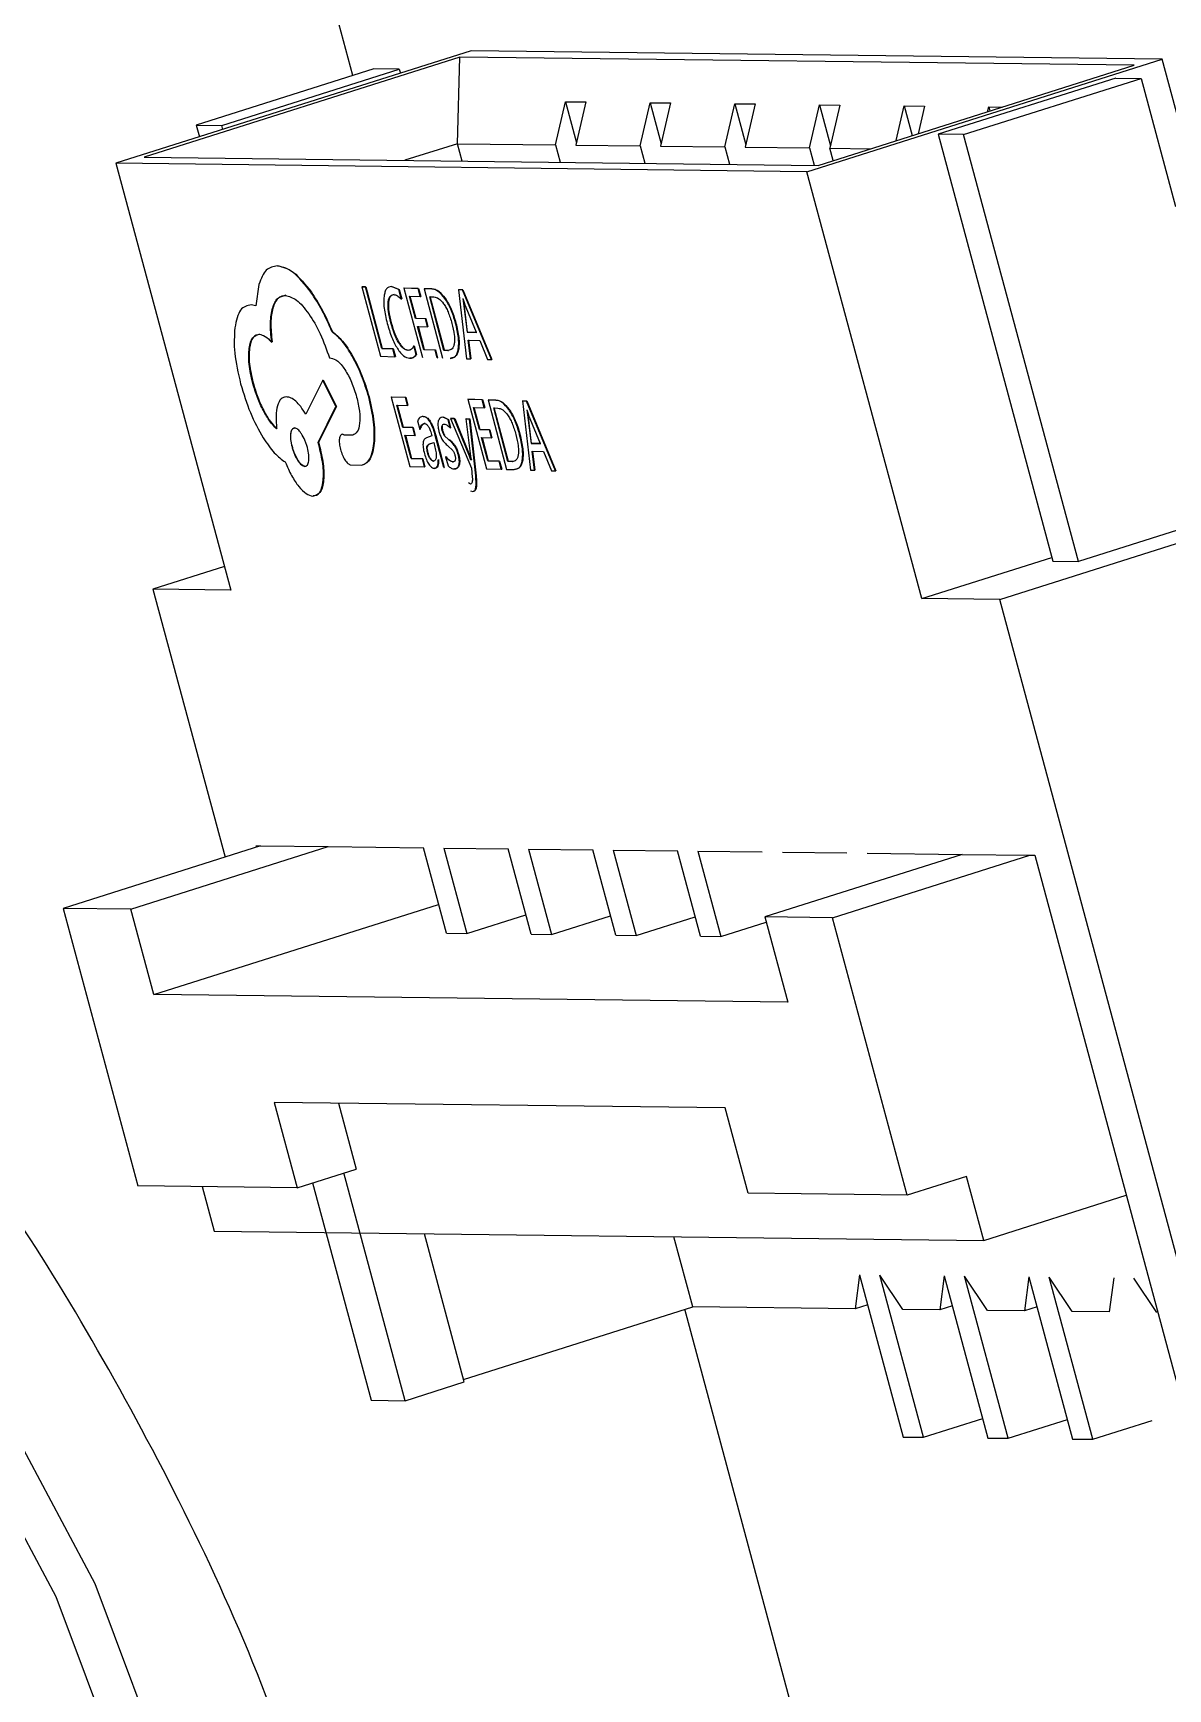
# Model space of a CAD drawing. Header units: millimetres. Extents: x 15 to 1184, y 5 to 836.
# Drawn here: x 773.963 to 776.515, y 668.871 to 672.593 of the extents above; entities that cross this region are included whole.
import ezdxf

# ---------------------------------------------------------------- set-up
doc = ezdxf.new("R2010")
doc.units = ezdxf.units.MM
doc.layers.get('0').update_dxf_attribs({"lineweight": 18})

msp = doc.modelspace()

# ---------------------------------------------------------------- linework, layer by layer
at = {"color": 7, "linetype": 'Continuous', "lineweight": 25}
for p, q in [((774.6818, 672.4974), (774.6191, 672.7303)), ((774.9482, 672.5535), (774.1491, 672.3004)), ((776.5022, 672.5345), (774.9482, 672.5535)), ((774.9228, 672.5392), (774.2126, 672.3143)), ((774.7293, 672.5124), (774.3298, 672.3858)), ((774.3869, 672.3851), (774.7864, 672.5117)), ((774.7864, 672.5117), (774.7293, 672.5124)), ((774.7864, 672.5117), (774.7888, 672.503)), ((774.9169, 672.3444), (774.9228, 672.5392)), ((776.4387, 672.5207), (774.9228, 672.5392)), ((775.7031, 672.2814), (776.5022, 672.5345)), ((775.7285, 672.2957), (776.4387, 672.5207)), ((776.582, 672.238), (776.5022, 672.5345)), ((776.3976, 672.492), (775.998, 672.3655)), ((776.0552, 672.3648), (776.4547, 672.4913)), ((776.3976, 672.492), (776.4547, 672.4913)), ((776.4547, 672.4913), (776.5322, 672.2034)), ((775.1378, 672.3417), (775.1598, 672.4389)), ((775.1598, 672.4389), (775.2055, 672.4383)), ((775.1598, 672.4389), (775.1847, 672.3465)), ((775.2055, 672.4383), (775.1835, 672.3412)), ((775.3282, 672.3394), (775.3502, 672.4366)), ((775.3502, 672.4366), (775.3959, 672.436)), ((775.3502, 672.4366), (775.3751, 672.3441)), ((775.3959, 672.436), (775.3739, 672.3389)), ((775.5187, 672.3371), (775.5407, 672.4343)), ((775.5407, 672.4343), (775.5864, 672.4337)), ((775.5407, 672.4343), (775.5656, 672.3418)), ((775.5864, 672.4337), (775.5644, 672.3365)), ((775.7091, 672.3348), (775.7311, 672.4319)), ((775.7311, 672.4319), (775.7768, 672.4314)), ((775.7311, 672.4319), (775.756, 672.3395)), ((775.7768, 672.4314), (775.7548, 672.3342)), ((775.9038, 672.3513), (775.9216, 672.4296)), ((775.9216, 672.4296), (775.9673, 672.429)), ((775.9216, 672.4296), (775.9396, 672.3626)), ((775.9673, 672.429), (775.9532, 672.3669)), ((776.1095, 672.4164), (776.112, 672.4273)), ((776.112, 672.4273), (776.1426, 672.4269)), ((776.112, 672.4273), (776.1145, 672.418)), ((774.3298, 672.3858), (774.3869, 672.3851)), ((774.3298, 672.3858), (774.3368, 672.3599)), ((774.3893, 672.3765), (774.3869, 672.3851)), ((776.0552, 672.3648), (775.998, 672.3655)), ((775.998, 672.3655), (776.2564, 671.4058)), ((776.3135, 671.4051), (776.0552, 672.3648)), ((774.9169, 672.3444), (774.799, 672.3071)), ((774.9274, 672.3055), (774.9169, 672.3444)), ((774.9169, 672.3444), (775.1378, 672.3417)), ((775.1378, 672.3417), (775.1483, 672.3028)), ((775.1835, 672.3412), (775.3282, 672.3394)), ((775.3282, 672.3394), (775.3387, 672.3005)), ((775.3739, 672.3389), (775.5187, 672.3371)), ((775.5187, 672.3371), (775.5291, 672.2982)), ((775.5644, 672.3365), (775.7091, 672.3348)), ((775.7091, 672.3348), (775.7196, 672.2958)), ((775.7623, 672.3064), (775.7548, 672.3342)), ((775.7548, 672.3342), (775.8464, 672.3331)), ((774.1491, 672.3004), (774.4075, 671.3408)), ((775.7031, 672.2814), (774.1491, 672.3004)), ((774.2126, 672.3143), (775.7285, 672.2957)), ((775.9615, 671.3218), (775.7031, 672.2814)), ((774.5121, 672.0699), (774.513, 672.0702)), ((774.4705, 672.0282), (774.464, 671.98)), ((774.5877, 672.0104), (774.5886, 672.0107)), ((774.7022, 672.0227), (774.7031, 672.023)), ((774.7022, 672.0227), (774.7438, 671.8666)), ((774.7102, 672.0224), (774.7022, 672.0227)), ((774.7031, 672.023), (774.7111, 672.0227)), ((774.7102, 672.0224), (774.7111, 672.0227)), ((774.7471, 671.8841), (774.7102, 672.0224)), ((774.7111, 672.0227), (774.748, 671.8844)), ((774.7613, 671.9883), (774.7622, 671.9886)), ((774.7687, 672.0233), (774.7696, 672.0236)), ((774.7852, 672.0165), (774.7687, 672.0233)), ((774.7696, 672.0236), (774.7861, 672.0168)), ((774.7737, 672.0051), (774.7746, 672.0054)), ((774.7852, 672.0165), (774.7861, 672.0168)), ((774.7908, 671.9954), (774.7852, 672.0165)), ((774.7861, 672.0168), (774.7917, 671.9957)), ((774.7908, 671.9954), (774.7917, 671.9957)), ((774.7967, 672.0199), (774.7975, 672.0201)), ((774.7967, 672.0199), (774.8382, 671.8637)), ((774.8287, 672.0189), (774.7967, 672.0199)), ((774.7975, 672.0201), (774.8296, 672.0192)), ((774.8095, 672.0017), (774.8335, 672.0009)), ((774.8228, 671.9517), (774.8095, 672.0017)), ((774.8104, 672.0019), (774.8237, 671.952)), ((774.8287, 672.0189), (774.8296, 672.0192)), ((774.8335, 672.0009), (774.8287, 672.0189)), ((774.8296, 672.0192), (774.8344, 672.0012)), ((774.8335, 672.0009), (774.8344, 672.0012)), ((774.8419, 672.0185), (774.8428, 672.0188)), ((774.8419, 672.0185), (774.8835, 671.8624)), ((774.8597, 672.018), (774.8419, 672.0185)), ((774.8428, 672.0188), (774.8606, 672.0182)), ((774.8547, 672.0003), (774.8641, 672)), ((774.8868, 671.8799), (774.8547, 672.0003)), ((774.8877, 671.8802), (774.8556, 672.0006)), ((774.8597, 672.018), (774.8606, 672.0182)), ((774.8887, 671.9966), (774.8896, 671.9969)), ((774.9198, 672.0162), (774.9207, 672.0164)), ((774.9198, 672.0162), (774.9376, 671.8608)), ((774.9284, 672.0159), (774.9198, 672.0162)), ((774.9207, 672.0164), (774.9293, 672.0162)), ((774.9293, 672.0162), (774.9284, 672.0159)), ((774.9937, 671.8591), (774.9284, 672.0159)), ((774.9291, 671.9961), (774.9332, 671.9851)), ((774.9291, 671.9961), (774.931, 671.9852)), ((774.9293, 672.0162), (774.9946, 671.8594)), ((774.9319, 671.9855), (774.93, 671.9964)), ((774.464, 671.98), (774.4533, 671.9825)), ((774.8228, 671.9517), (774.8237, 671.952)), ((774.8451, 671.951), (774.8228, 671.9517)), ((774.8237, 671.952), (774.8459, 671.9513)), ((774.8451, 671.951), (774.8459, 671.9513)), ((774.8459, 671.9513), (774.8507, 671.9334)), ((774.9319, 671.9855), (774.931, 671.9852)), ((774.931, 671.9852), (774.939, 671.9206)), ((774.9399, 671.9209), (774.9319, 671.9855)), ((774.9599, 671.92), (774.9332, 671.9851)), ((774.6358, 671.9223), (774.6349, 671.922)), ((774.7673, 671.9416), (774.7682, 671.9418)), ((774.8276, 671.9338), (774.8498, 671.9331)), ((774.8415, 671.8813), (774.8276, 671.9338)), ((774.8284, 671.9341), (774.8424, 671.8816)), ((774.8498, 671.9331), (774.8451, 671.951)), ((774.8498, 671.9331), (774.8507, 671.9334)), ((774.9129, 671.9409), (774.9138, 671.9412)), ((774.9399, 671.9209), (774.939, 671.9206)), ((774.939, 671.9206), (774.9599, 671.92)), ((774.9608, 671.9202), (774.9399, 671.9209)), ((774.4993, 671.8985), (774.5002, 671.8988)), ((774.7471, 671.8841), (774.748, 671.8844)), ((774.7719, 671.8834), (774.7471, 671.8841)), ((774.748, 671.8844), (774.7728, 671.8837)), ((774.7728, 671.8837), (774.7719, 671.8834)), ((774.7766, 671.8656), (774.7719, 671.8834)), ((774.7728, 671.8837), (774.7775, 671.8659)), ((774.7852, 671.8968), (774.7861, 671.8971)), ((774.8056, 671.8799), (774.8065, 671.8802)), ((774.8189, 671.8899), (774.8198, 671.8902)), ((774.8241, 671.8706), (774.8189, 671.8899)), ((774.8198, 671.8902), (774.8249, 671.8709)), ((774.8415, 671.8813), (774.8424, 671.8816)), ((774.867, 671.8805), (774.8415, 671.8813)), ((774.8424, 671.8816), (774.8679, 671.8808)), ((774.8679, 671.8808), (774.867, 671.8805)), ((774.8717, 671.8627), (774.867, 671.8805)), ((774.8679, 671.8808), (774.8726, 671.863)), ((774.8877, 671.8802), (774.8868, 671.8799)), ((774.8958, 671.8797), (774.8868, 671.8799)), ((774.8967, 671.8799), (774.8877, 671.8802)), ((774.8958, 671.8797), (774.8967, 671.8799)), ((774.919, 671.883), (774.9199, 671.8833)), ((774.9411, 671.903), (774.9671, 671.9022)), ((774.9465, 671.8605), (774.9411, 671.903)), ((774.942, 671.9033), (774.9474, 671.8608)), ((774.9671, 671.9022), (774.9848, 671.8593)), ((774.6292, 671.8627), (774.6328, 671.8626)), ((774.7438, 671.8666), (774.7766, 671.8656)), ((774.7766, 671.8656), (774.7775, 671.8659)), ((774.8249, 671.8709), (774.8241, 671.8706)), ((774.8717, 671.8627), (774.8726, 671.863)), ((774.9376, 671.8608), (774.9465, 671.8605)), ((774.9465, 671.8605), (774.9474, 671.8608)), ((774.9848, 671.8593), (774.9937, 671.8591)), ((774.9937, 671.8591), (774.9946, 671.8594)), ((774.4567, 671.8062), (774.4576, 671.8065)), ((774.6145, 671.8125), (774.5759, 671.7366)), ((774.6145, 671.8125), (774.6154, 671.8128)), ((774.6439, 671.7533), (774.6145, 671.8125)), ((774.6154, 671.8128), (774.6448, 671.7535)), ((774.5282, 671.7749), (774.5273, 671.7746)), ((774.7175, 671.7753), (774.7184, 671.7756)), ((774.7682, 671.775), (774.7691, 671.7753)), ((774.7682, 671.775), (774.8098, 671.6189)), ((774.8002, 671.774), (774.7682, 671.775)), ((774.7691, 671.7753), (774.8011, 671.7743)), ((774.8002, 671.774), (774.8011, 671.7743)), ((774.805, 671.7561), (774.8002, 671.774)), ((774.8011, 671.7743), (774.8059, 671.7564)), ((774.9406, 671.7698), (774.9415, 671.7701)), ((774.9406, 671.7698), (774.9822, 671.6137)), ((774.9727, 671.7689), (774.9406, 671.7698)), ((774.9415, 671.7701), (774.9736, 671.7692)), ((774.9727, 671.7689), (774.9736, 671.7692)), ((774.9775, 671.7509), (774.9727, 671.7689)), ((774.9736, 671.7692), (774.9784, 671.7512)), ((774.9859, 671.7685), (774.9868, 671.7688)), ((774.9859, 671.7685), (775.0275, 671.6124)), ((775.0036, 671.768), (774.9859, 671.7685)), ((774.9868, 671.7688), (775.0045, 671.7682)), ((775.0036, 671.768), (775.0045, 671.7682)), ((775.0637, 671.7662), (775.0646, 671.7664)), ((775.0637, 671.7662), (775.0816, 671.6107)), ((775.0723, 671.7659), (775.0637, 671.7662)), ((775.0646, 671.7664), (775.0732, 671.7662)), ((775.0732, 671.7662), (775.0723, 671.7659)), ((775.1376, 671.6091), (775.0723, 671.7659)), ((775.0732, 671.7662), (775.1385, 671.6093)), ((774.6038, 671.673), (774.6439, 671.7533)), ((774.6448, 671.7535), (774.6047, 671.6733)), ((774.6439, 671.7533), (774.6448, 671.7535)), ((774.781, 671.7568), (774.805, 671.7561)), ((774.7943, 671.7068), (774.781, 671.7568)), ((774.7819, 671.7571), (774.7952, 671.7071)), ((774.805, 671.7561), (774.8059, 671.7564)), ((774.84, 671.7311), (774.8409, 671.7314)), ((774.884, 671.7298), (774.8849, 671.7301)), ((774.8959, 671.7245), (774.884, 671.7298)), ((774.8849, 671.7301), (774.8967, 671.7248)), ((774.9534, 671.7516), (774.9775, 671.7509)), ((774.9667, 671.7017), (774.9534, 671.7516)), ((774.9543, 671.7519), (774.9676, 671.702)), ((774.9775, 671.7509), (774.9784, 671.7512)), ((774.9987, 671.7503), (775.0081, 671.75)), ((775.0308, 671.6299), (774.9987, 671.7503)), ((775.0316, 671.6302), (774.9996, 671.7506)), ((775.0327, 671.7466), (775.0336, 671.7469)), ((775.0731, 671.7461), (775.0771, 671.7351)), ((775.0731, 671.7461), (775.075, 671.7352)), ((775.0759, 671.7355), (775.074, 671.7464)), ((775.0759, 671.7355), (775.075, 671.7352)), ((775.075, 671.7352), (775.0829, 671.6706)), ((775.0838, 671.6708), (775.0759, 671.7355)), ((775.1038, 671.6699), (775.0771, 671.7351)), ((774.5508, 671.7054), (774.5517, 671.7057)), ((774.6587, 671.6911), (774.6596, 671.6914)), ((774.6616, 671.69), (774.6587, 671.6911)), ((774.6596, 671.6914), (774.6625, 671.6902)), ((774.7943, 671.7068), (774.7952, 671.7071)), ((774.8166, 671.7062), (774.7943, 671.7068)), ((774.7952, 671.7071), (774.8175, 671.7065)), ((774.8166, 671.7062), (774.8175, 671.7065)), ((774.8213, 671.6883), (774.8166, 671.7062)), ((774.8175, 671.7065), (774.8222, 671.6886)), ((774.8274, 671.7212), (774.8325, 671.7022)), ((774.8325, 671.7022), (774.8334, 671.7025)), ((774.8435, 671.7153), (774.8444, 671.7156)), ((774.8824, 671.71), (774.8833, 671.7103)), ((774.8829, 671.6992), (774.8838, 671.6995)), ((774.8875, 671.714), (774.8884, 671.7142)), ((774.8959, 671.7245), (774.8967, 671.7248)), ((774.9009, 671.7056), (774.8959, 671.7245)), ((774.8967, 671.7248), (774.9018, 671.7058)), ((774.9009, 671.7056), (774.9018, 671.7058)), ((774.9014, 671.7268), (774.9023, 671.727)), ((774.9014, 671.7268), (774.9485, 671.615)), ((774.9101, 671.7265), (774.9014, 671.7268)), ((774.9023, 671.727), (774.911, 671.7268)), ((774.9101, 671.7265), (774.911, 671.7268)), ((774.9441, 671.6423), (774.9101, 671.7265)), ((774.911, 671.7268), (774.945, 671.6426)), ((774.9369, 671.726), (774.936, 671.7257)), ((774.936, 671.7257), (774.9462, 671.6421)), ((774.9441, 671.7255), (774.936, 671.7257)), ((774.9369, 671.726), (774.945, 671.7258)), ((774.9441, 671.7255), (774.945, 671.7258)), ((774.9581, 671.5977), (774.9441, 671.7255)), ((774.945, 671.7258), (774.959, 671.598)), ((774.9667, 671.7017), (774.9676, 671.702)), ((774.989, 671.701), (774.9667, 671.7017)), ((774.9676, 671.702), (774.9899, 671.7013)), ((774.989, 671.701), (774.9899, 671.7013)), ((774.9938, 671.6831), (774.989, 671.701)), ((774.9899, 671.7013), (774.9947, 671.6834)), ((775.0568, 671.6909), (775.0577, 671.6912)), ((774.6038, 671.673), (774.6047, 671.6733)), ((774.6067, 671.6619), (774.6038, 671.673)), ((774.6047, 671.6733), (774.6076, 671.6622)), ((774.6067, 671.6619), (774.6076, 671.6622)), ((774.6616, 671.69), (774.6625, 671.6902)), ((774.6816, 671.6894), (774.6616, 671.69)), ((774.6625, 671.6902), (774.6824, 671.6896)), ((774.6816, 671.6894), (774.6824, 671.6896)), ((774.7292, 671.6703), (774.7301, 671.6706)), ((774.7991, 671.689), (774.8213, 671.6883)), ((774.8131, 671.6364), (774.7991, 671.689)), ((774.8, 671.6892), (774.8139, 671.6367)), ((774.8213, 671.6883), (774.8222, 671.6886)), ((774.8598, 671.6877), (774.8478, 671.6835)), ((774.8486, 671.6629), (774.8494, 671.6632)), ((774.8543, 671.6696), (774.8637, 671.6728)), ((774.8543, 671.6696), (774.8552, 671.6699)), ((774.8552, 671.6699), (774.8637, 671.6728)), ((774.8637, 671.6728), (774.8666, 671.6621)), ((774.8673, 671.6883), (774.8682, 671.6886)), ((774.8864, 671.6166), (774.8673, 671.6883)), ((774.8682, 671.6886), (774.8873, 671.6169)), ((774.8975, 671.679), (774.8874, 671.6888)), ((774.8958, 671.6649), (774.9066, 671.6547)), ((774.9114, 671.6642), (774.9123, 671.6645)), ((774.9715, 671.6838), (774.9938, 671.6831)), ((774.9855, 671.6313), (774.9715, 671.6838)), ((774.9724, 671.6841), (774.9864, 671.6316)), ((774.9938, 671.6831), (774.9947, 671.6834)), ((775.0838, 671.6708), (775.0829, 671.6706)), ((775.0829, 671.6706), (775.1038, 671.6699)), ((775.1047, 671.6702), (775.0838, 671.6708)), ((774.5748, 671.6191), (774.5739, 671.6188)), ((774.6761, 671.6224), (774.7022, 671.6216)), ((774.8098, 671.6189), (774.8433, 671.6179)), ((774.8131, 671.6364), (774.8139, 671.6367)), ((774.8385, 671.6357), (774.8131, 671.6364)), ((774.8139, 671.6367), (774.8394, 671.636)), ((774.8394, 671.636), (774.8385, 671.6357)), ((774.8433, 671.6179), (774.8385, 671.6357)), ((774.8394, 671.636), (774.8441, 671.6182)), ((774.8433, 671.6179), (774.8441, 671.6182)), ((774.8511, 671.6492), (774.8502, 671.6489)), ((774.856, 671.6358), (774.8569, 671.6361)), ((774.8633, 671.6306), (774.8642, 671.6309)), ((774.8864, 671.6166), (774.8873, 671.6169)), ((774.8915, 671.6407), (774.8906, 671.6404)), ((774.8906, 671.6404), (774.896, 671.6202)), ((774.9063, 671.6292), (774.9072, 671.6295)), ((774.919, 671.6457), (774.9199, 671.646)), ((774.9204, 671.6218), (774.9213, 671.622)), ((774.9441, 671.6423), (774.945, 671.6426)), ((774.9475, 671.6331), (774.9441, 671.6423)), ((774.945, 671.6426), (774.9484, 671.6334)), ((774.9462, 671.6421), (774.9477, 671.6331)), ((774.9855, 671.6313), (774.9864, 671.6316)), ((775.011, 671.6305), (774.9855, 671.6313)), ((774.9864, 671.6316), (775.0118, 671.6308)), ((775.0118, 671.6308), (775.011, 671.6305)), ((775.0157, 671.6127), (775.011, 671.6305)), ((775.0118, 671.6308), (775.0166, 671.613)), ((775.0316, 671.6302), (775.0308, 671.6299)), ((775.0398, 671.6297), (775.0308, 671.6299)), ((775.0407, 671.6299), (775.0316, 671.6302)), ((775.0398, 671.6297), (775.0407, 671.6299)), ((775.0629, 671.633), (775.0638, 671.6333)), ((775.0851, 671.653), (775.111, 671.6522)), ((775.0905, 671.6105), (775.0851, 671.653)), ((775.086, 671.6533), (775.0914, 671.6108)), ((775.111, 671.6522), (775.1287, 671.6093)), ((774.8655, 671.6146), (774.8664, 671.6149)), ((774.9467, 671.5793), (774.9416, 671.5817)), ((774.9485, 671.615), (774.9505, 671.5948)), ((774.9581, 671.5977), (774.959, 671.598)), ((774.9822, 671.6137), (775.0157, 671.6127)), ((775.0157, 671.6127), (775.0166, 671.613)), ((775.0275, 671.6124), (775.0446, 671.6119)), ((775.0816, 671.6107), (775.0905, 671.6105)), ((775.0905, 671.6105), (775.0914, 671.6108)), ((775.1287, 671.6093), (775.1376, 671.6091)), ((775.1376, 671.6091), (775.1385, 671.6093)), ((774.9463, 671.5643), (774.9517, 671.5625)), ((774.9534, 671.5627), (774.9543, 671.563)), ((776.1367, 671.3197), (776.9357, 671.5728)), ((776.713, 671.5317), (776.3135, 671.4051)), ((774.3932, 671.3939), (774.2323, 671.3429)), ((775.9615, 671.3218), (776.254, 671.4145)), ((776.2564, 671.4058), (776.3135, 671.4051)), ((774.2323, 671.3429), (774.3944, 670.7408)), ((774.4075, 671.3408), (774.2323, 671.3429)), ((776.1367, 671.3197), (775.9615, 671.3218)), ((776.6275, 669.4964), (776.1367, 671.3197)), ((774.4743, 670.7661), (774.0304, 670.6255)), ((774.1828, 670.6236), (774.6267, 670.7642)), ((774.4635, 670.7662), (774.4743, 670.7661)), ((774.4743, 670.7661), (774.6267, 670.7642)), ((774.6267, 670.7642), (774.8405, 670.7616)), ((774.8922, 670.5697), (774.8405, 670.7616)), ((774.8862, 670.7611), (775.031, 670.7593)), ((774.8862, 670.7611), (774.9379, 670.5691)), ((775.0826, 670.5674), (775.031, 670.7593)), ((775.0767, 670.7587), (775.2214, 670.757)), ((775.0767, 670.7587), (775.1283, 670.5668)), ((775.2731, 670.565), (775.2214, 670.757)), ((775.2671, 670.7564), (775.4118, 670.7546)), ((775.2671, 670.7564), (775.3188, 670.5645)), ((775.4635, 670.5627), (775.4118, 670.7546)), ((775.4576, 670.7541), (775.6023, 670.7523)), ((775.4576, 670.7541), (775.5092, 670.5622)), ((776.0523, 670.7468), (775.6084, 670.6062)), ((775.648, 670.7518), (775.7927, 670.75)), ((775.7607, 670.6043), (776.2046, 670.7449)), ((775.8384, 670.7494), (776.0523, 670.7468)), ((776.0523, 670.7468), (776.2046, 670.7449)), ((776.2046, 670.7449), (776.2155, 670.7448)), ((776.2155, 670.7448), (776.5513, 669.4973)), ((774.0304, 670.6255), (774.1983, 670.0017)), ((774.1828, 670.6236), (774.0304, 670.6255)), ((774.2344, 670.4317), (774.1828, 670.6236)), ((774.2344, 670.4317), (774.8747, 670.6345)), ((774.9379, 670.5691), (775.0708, 670.6112)), ((775.1283, 670.5668), (775.2613, 670.6089)), ((775.3188, 670.5645), (775.4517, 670.6066)), ((775.5092, 670.5622), (775.6115, 670.5946)), ((775.7607, 670.6043), (775.6084, 670.6062)), ((775.6084, 670.6062), (775.6601, 670.4143)), ((775.9287, 669.9806), (775.7607, 670.6043)), ((774.8922, 670.5697), (774.9379, 670.5691)), ((775.0826, 670.5674), (775.1283, 670.5668)), ((775.2731, 670.565), (775.3188, 670.5645)), ((775.4635, 670.5627), (775.5092, 670.5622)), ((775.6601, 670.4143), (774.2344, 670.4317)), ((775.519, 670.1769), (774.5047, 670.1893)), ((774.5047, 670.1893), (774.5564, 669.9973)), ((774.6497, 670.1875), (774.6895, 670.0395)), ((775.5706, 669.9849), (775.519, 670.1769)), ((774.5564, 669.9973), (774.6895, 670.0395)), ((774.7993, 669.5187), (774.6615, 670.0306)), ((776.0618, 670.0228), (775.9287, 669.9806)), ((776.1006, 669.8788), (776.0618, 670.0228)), ((774.5564, 669.9973), (774.1983, 670.0017)), ((774.3433, 669.9999), (774.3702, 669.9)), ((774.5915, 670.0085), (774.7231, 669.5196)), ((775.9287, 669.9806), (775.5706, 669.9849)), ((776.1006, 669.8788), (776.4213, 669.9804)), ((774.3702, 669.9), (776.1006, 669.8788)), ((774.9325, 669.5609), (774.8427, 669.8942)), ((775.4461, 669.7299), (775.4037, 669.8873)), ((775.8215, 669.8018), (775.8117, 669.7254)), ((775.8215, 669.8018), (775.9197, 669.4371)), ((775.9184, 669.7241), (775.8673, 669.8012)), ((775.9654, 669.4366), (775.8673, 669.8012)), ((776.012, 669.7995), (776.0022, 669.7231)), ((776.012, 669.7995), (776.1102, 669.4348)), ((776.1088, 669.7218), (776.0577, 669.7989)), ((776.1559, 669.4343), (776.0577, 669.7989)), ((776.2024, 669.7971), (776.1926, 669.7207)), ((776.2024, 669.7971), (776.3006, 669.4325)), ((776.2993, 669.7194), (776.2481, 669.7966)), ((776.3463, 669.4319), (776.2481, 669.7966)), ((776.3929, 669.7948), (776.3831, 669.7184)), ((776.4897, 669.7171), (776.4386, 669.7943)), ((774.9309, 669.5667), (775.4461, 669.7299)), ((776.3925, 666.143), (775.4284, 669.7243)), ((775.8117, 669.7254), (775.4461, 669.7299)), ((775.8397, 669.7343), (775.8117, 669.7254)), ((776.0022, 669.7231), (775.9184, 669.7241)), ((776.0302, 669.7319), (776.0022, 669.7231)), ((776.1926, 669.7207), (776.1088, 669.7218)), ((776.2206, 669.7296), (776.1926, 669.7207)), ((776.3831, 669.7184), (776.2993, 669.7194)), ((774.7993, 669.5187), (774.9325, 669.5609)), ((774.7231, 669.5196), (774.7993, 669.5187)), ((775.9654, 669.4366), (776.0983, 669.4787)), ((776.1559, 669.4343), (776.2888, 669.4764)), ((776.3463, 669.4319), (776.4792, 669.474)), ((775.9197, 669.4371), (775.9654, 669.4366)), ((776.1102, 669.4348), (776.1559, 669.4343)), ((776.3006, 669.4325), (776.3463, 669.4319))]:
    msp.add_line(p, q, dxfattribs=at)
for points in [[(774.7001, 665.6725), (774.7617, 666.3744), (774.6738, 667.245), (774.4459, 668.19), (774.1026, 669.107), (773.6812, 669.8967), (773.2273, 670.4734), (772.7902, 670.7746), (772.5077, 670.8002)], [(772.3902, 670.7644), (772.7014, 670.7465), (773.1386, 670.4452), (773.5924, 669.8685), (774.0138, 669.0789), (774.3571, 668.1619), (774.585, 667.2169), (774.673, 666.3463), (774.6113, 665.6444)]]:
    msp.add_lwpolyline(points, dxfattribs=at)
for points, knots in [([(774.5121, 672.0699), (774.5031, 672.0684), (774.485, 672.0652), (774.4754, 672.0406), (774.4705, 672.0282)], [0, 0, 0, 0, 0.03336617, 0.06720846, 0.06720846, 0.06720846, 0.06720846]), ([(774.5877, 672.0104), (774.5741, 672.0275), (774.5473, 672.0614), (774.5237, 672.0671), (774.5121, 672.0699)], [0, 0, 0, 0, 0.0512095, 0.1012459, 0.1012459, 0.1012459, 0.1012459]), ([(774.513, 672.0702), (774.5246, 672.0674), (774.5482, 672.0616), (774.575, 672.0278), (774.5886, 672.0107)], [0, 0, 0, 0, 0.0500506, 0.1012435, 0.1012435, 0.1012435, 0.1012435]), ([(774.4993, 671.8985), (774.4979, 671.9134), (774.4951, 671.9429), (774.5004, 671.9765), (774.5116, 671.9998), (774.524, 672.0021), (774.5303, 672.0033)], [0, 0, 0, 0, 0.0306109, 0.0608899, 0.0920918, 0.1234152, 0.1234152, 0.1234152, 0.1234152]), ([(774.5312, 672.0036), (774.5249, 672.0024), (774.5125, 672), (774.5013, 671.9768), (774.496, 671.9432), (774.4988, 671.9137), (774.5002, 671.8988)], [0, 0, 0, 0, 0.0313234, 0.0625253, 0.0928043, 0.1234152, 0.1234152, 0.1234152, 0.1234152]), ([(774.5303, 672.0033), (774.5384, 672.0012), (774.5547, 671.9971), (774.5828, 671.9639), (774.6096, 671.9187), (774.6227, 671.8813), (774.6292, 671.8627)], [0, 0, 0, 0, 0.0453594, 0.090673, 0.1359004, 0.1805605, 0.1805605, 0.1805605, 0.1805605]), ([(774.6349, 671.922), (774.6278, 671.9382), (774.6132, 671.9713), (774.5963, 671.9972), (774.5877, 672.0104)], [0, 0, 0, 0, 0.0492574, 0.1005799, 0.1005799, 0.1005799, 0.1005799]), ([(774.5886, 672.0107), (774.5972, 671.9975), (774.6141, 671.9715), (774.6287, 671.9385), (774.6358, 671.9223)], [0, 0, 0, 0, 0.0513091, 0.1005798, 0.1005798, 0.1005798, 0.1005798]), ([(774.752, 672.001), (774.7517, 671.997), (774.751, 671.9891), (774.7525, 671.9691), (774.7564, 671.9522), (774.7592, 671.9406)], [0, 0, 0, 0, 0.01466177, 0.02936411, 0.06125883, 0.06125883, 0.06125883, 0.06125883]), ([(774.7687, 672.0233), (774.7647, 672.0225), (774.7587, 672.0212), (774.7538, 672.0114), (774.7526, 672.0045), (774.752, 672.001)], [0, 0, 0, 0, 0.01618855, 0.02389911, 0.0317783, 0.0317783, 0.0317783, 0.0317783]), ([(774.7613, 671.9883), (774.7617, 671.9909), (774.7626, 671.9961), (774.7661, 672.0035), (774.7706, 672.0045), (774.7737, 672.0051)], [0, 0, 0, 0, 0.00588406, 0.01165193, 0.02384201, 0.02384201, 0.02384201, 0.02384201]), ([(774.7622, 671.9886), (774.762, 671.9855), (774.7616, 671.9794), (774.7629, 671.9639), (774.766, 671.9508), (774.7682, 671.9418)], [0, 0, 0, 0, 0.01110739, 0.02242536, 0.04742491, 0.04742491, 0.04742491, 0.04742491]), ([(774.7746, 672.0054), (774.7715, 672.0048), (774.767, 672.0038), (774.7635, 671.9964), (774.7626, 671.9912), (774.7622, 671.9886)], [0, 0, 0, 0, 0.01219009, 0.01795795, 0.02384201, 0.02384201, 0.02384201, 0.02384201]), ([(774.7737, 672.0051), (774.7764, 672.0047), (774.7817, 672.0038), (774.7878, 671.9982), (774.7908, 671.9954)], [0, 0, 0, 0, 0.01041963, 0.0205222, 0.0205222, 0.0205222, 0.0205222]), ([(774.8887, 671.9966), (774.8837, 672.0027), (774.8733, 672.0154), (774.8643, 672.0171), (774.8597, 672.018)], [0, 0, 0, 0, 0.01843752, 0.03821837, 0.03821837, 0.03821837, 0.03821837]), ([(774.8606, 672.0182), (774.8652, 672.0174), (774.8742, 672.0157), (774.8846, 672.003), (774.8896, 671.9969)], [0, 0, 0, 0, 0.01978085, 0.03821837, 0.03821837, 0.03821837, 0.03821837]), ([(774.8641, 672), (774.8677, 671.9994), (774.8745, 671.9983), (774.8823, 671.9892), (774.886, 671.9848)], [0, 0, 0, 0, 0.0148765, 0.02827217, 0.02827217, 0.02827217, 0.02827217]), ([(774.9129, 671.9409), (774.9113, 671.9464), (774.9083, 671.9571), (774.9024, 671.9722), (774.8959, 671.9858), (774.8911, 671.993), (774.8887, 671.9966)], [0, 0, 0, 0, 0.01626025, 0.03137976, 0.0460579, 0.06105594, 0.06105594, 0.06105594, 0.06105594]), ([(774.8896, 671.9969), (774.892, 671.9932), (774.8968, 671.986), (774.9033, 671.9725), (774.9091, 671.9574), (774.9122, 671.9467), (774.9138, 671.9412)], [0, 0, 0, 0, 0.01499804, 0.02967619, 0.04479569, 0.06105594, 0.06105594, 0.06105594, 0.06105594]), ([(774.4533, 671.9825), (774.4443, 671.9805), (774.4263, 671.9766), (774.4198, 671.9461), (774.4165, 671.9307)], [0, 0, 0, 0, 0.03708553, 0.07444012, 0.07444012, 0.07444012, 0.07444012]), ([(774.7673, 671.9416), (774.7651, 671.9505), (774.762, 671.9636), (774.7607, 671.9791), (774.7611, 671.9853), (774.7613, 671.9883)], [0, 0, 0, 0, 0.02499955, 0.03631752, 0.04742491, 0.04742491, 0.04742491, 0.04742491]), ([(774.886, 671.9848), (774.8878, 671.9821), (774.8914, 671.9766), (774.8983, 671.9619), (774.902, 671.9493), (774.9046, 671.9406)], [0, 0, 0, 0, 0.01119751, 0.02258892, 0.04822266, 0.04822266, 0.04822266, 0.04822266]), ([(774.4165, 671.9307), (774.4154, 671.9126), (774.413, 671.8762), (774.424, 671.8286), (774.4294, 671.8048)], [0, 0, 0, 0, 0.063815, 0.1279085, 0.1279085, 0.1279085, 0.1279085]), ([(774.4567, 671.8062), (774.4534, 671.8208), (774.4468, 671.8501), (774.4478, 671.8859), (774.4552, 671.9118), (774.4661, 671.9145), (774.4714, 671.9159)], [0, 0, 0, 0, 0.0311661, 0.0622734, 0.0935481, 0.1245153, 0.1245153, 0.1245153, 0.1245153]), ([(774.4723, 671.9162), (774.4669, 671.9148), (774.4561, 671.9121), (774.4487, 671.8862), (774.4477, 671.8503), (774.4543, 671.8211), (774.4576, 671.8065)], [0, 0, 0, 0, 0.0309672, 0.0622419, 0.0933492, 0.1245153, 0.1245153, 0.1245153, 0.1245153]), ([(774.4714, 671.9159), (774.4757, 671.915), (774.4844, 671.9133), (774.4943, 671.9035), (774.4993, 671.8985)], [0, 0, 0, 0, 0.01691186, 0.03423758, 0.03423758, 0.03423758, 0.03423758]), ([(774.7175, 671.7753), (774.7125, 671.7915), (774.7025, 671.824), (774.6812, 671.8671), (774.6579, 671.9028), (774.6426, 671.9156), (774.6349, 671.922)], [0, 0, 0, 0, 0.0427405, 0.0857746, 0.128932, 0.1716336, 0.1716336, 0.1716336, 0.1716336]), ([(774.6358, 671.9223), (774.6435, 671.9159), (774.6588, 671.9031), (774.682, 671.8674), (774.7034, 671.8243), (774.7134, 671.7918), (774.7184, 671.7756)], [0, 0, 0, 0, 0.0427015, 0.085859, 0.128893, 0.1716336, 0.1716336, 0.1716336, 0.1716336]), ([(774.7592, 671.9406), (774.7623, 671.9298), (774.767, 671.9141), (774.7755, 671.8953), (774.78, 671.8877), (774.7822, 671.8839)], [0, 0, 0, 0, 0.0322152, 0.0469282, 0.06146086, 0.06146086, 0.06146086, 0.06146086]), ([(774.7852, 671.8968), (774.7835, 671.8998), (774.78, 671.9058), (774.7734, 671.9207), (774.7698, 671.9331), (774.7673, 671.9416)], [0, 0, 0, 0, 0.01139653, 0.02298394, 0.04841552, 0.04841552, 0.04841552, 0.04841552]), ([(774.7682, 671.9418), (774.7707, 671.9333), (774.7743, 671.921), (774.7809, 671.9061), (774.7844, 671.9001), (774.7861, 671.8971)], [0, 0, 0, 0, 0.02543158, 0.03701898, 0.04841552, 0.04841552, 0.04841552, 0.04841552]), ([(774.9046, 671.9406), (774.9066, 671.9318), (774.9097, 671.9191), (774.9108, 671.9041), (774.9103, 671.8983), (774.91, 671.8954)], [0, 0, 0, 0, 0.02420495, 0.03512971, 0.04588699, 0.04588699, 0.04588699, 0.04588699]), ([(774.919, 671.883), (774.9194, 671.8868), (774.9203, 671.8942), (774.9193, 671.9134), (774.9155, 671.9297), (774.9129, 671.9409)], [0, 0, 0, 0, 0.0143234, 0.02846336, 0.05873655, 0.05873655, 0.05873655, 0.05873655]), ([(774.9138, 671.9412), (774.9163, 671.93), (774.9201, 671.9136), (774.9211, 671.8945), (774.9203, 671.8871), (774.9199, 671.8833)], [0, 0, 0, 0, 0.03027319, 0.04441315, 0.05873655, 0.05873655, 0.05873655, 0.05873655]), ([(774.7822, 671.8839), (774.7844, 671.8806), (774.789, 671.874), (774.7985, 671.8644), (774.8049, 671.863), (774.8092, 671.862)], [0, 0, 0, 0, 0.00884277, 0.01762185, 0.03655543, 0.03655543, 0.03655543, 0.03655543]), ([(774.8056, 671.8799), (774.8024, 671.8807), (774.7976, 671.8819), (774.7904, 671.8892), (774.787, 671.8943), (774.7852, 671.8968)], [0, 0, 0, 0, 0.01410358, 0.02082856, 0.02771993, 0.02771993, 0.02771993, 0.02771993]), ([(774.7861, 671.8971), (774.7879, 671.8946), (774.7913, 671.8895), (774.7985, 671.8822), (774.8033, 671.881), (774.8065, 671.8802)], [0, 0, 0, 0, 0.00689128, 0.01361623, 0.02771998, 0.02771998, 0.02771998, 0.02771998]), ([(774.8189, 671.8899), (774.8173, 671.8869), (774.8139, 671.8807), (774.8085, 671.8802), (774.8056, 671.8799)], [0, 0, 0, 0, 0.00903703, 0.01876338, 0.01876338, 0.01876338, 0.01876338]), ([(774.91, 671.8954), (774.9095, 671.8929), (774.9085, 671.8879), (774.9042, 671.8809), (774.8993, 671.8802), (774.8958, 671.8797)], [0, 0, 0, 0, 0.0055961, 0.01135332, 0.02429417, 0.02429417, 0.02429417, 0.02429417]), ([(774.9006, 671.8619), (774.905, 671.8626), (774.9113, 671.8637), (774.9168, 671.873), (774.9182, 671.8797), (774.919, 671.883)], [0, 0, 0, 0, 0.01652842, 0.02419691, 0.03184908, 0.03184908, 0.03184908, 0.03184908]), ([(774.9199, 671.8833), (774.9191, 671.88), (774.9177, 671.8733), (774.9122, 671.864), (774.9059, 671.8629), (774.9015, 671.8621)], [0, 0, 0, 0, 0.00765217, 0.01532066, 0.03184908, 0.03184908, 0.03184908, 0.03184908]), ([(774.6328, 671.8626), (774.6376, 671.8614), (774.6449, 671.8595), (774.6558, 671.848), (774.6666, 671.8332), (774.6799, 671.8091), (774.6869, 671.7863), (774.6904, 671.775)], [0, 0, 0, 0, 0.0275794, 0.0410556, 0.0550456, 0.0826493, 0.1098992, 0.1098992, 0.1098992, 0.1098992]), ([(774.8092, 671.862), (774.8124, 671.8621), (774.8182, 671.8624), (774.8222, 671.868), (774.8241, 671.8706)], [0, 0, 0, 0, 0.01021017, 0.01900456, 0.01900456, 0.01900456, 0.01900456]), ([(774.8249, 671.8709), (774.8231, 671.8683), (774.8191, 671.8627), (774.8133, 671.8624), (774.8101, 671.8623)], [0, 0, 0, 0, 0.00879439, 0.01900456, 0.01900456, 0.01900456, 0.01900456]), ([(774.4294, 671.8048), (774.4362, 671.7824), (774.4497, 671.7376), (774.4701, 671.7014), (774.4803, 671.6833)], [0, 0, 0, 0, 0.0661442, 0.1325499, 0.1325499, 0.1325499, 0.1325499]), ([(774.5105, 671.7033), (774.5054, 671.7086), (774.4952, 671.719), (774.4802, 671.7442), (774.4665, 671.7736), (774.46, 671.7954), (774.4567, 671.8062)], [0, 0, 0, 0, 0.0292876, 0.0581644, 0.0881562, 0.1177353, 0.1177353, 0.1177353, 0.1177353]), ([(774.4576, 671.8065), (774.4609, 671.7957), (774.4674, 671.7739), (774.4811, 671.7444), (774.4961, 671.7193), (774.5063, 671.7088), (774.5114, 671.7036)], [0, 0, 0, 0, 0.0295792, 0.0595709, 0.0884478, 0.1177353, 0.1177353, 0.1177353, 0.1177353]), ([(774.5326, 671.7753), (774.5283, 671.7745), (774.5196, 671.7729), (774.5119, 671.7565), (774.5081, 671.7335), (774.5097, 671.7133), (774.5105, 671.7033)], [0, 0, 0, 0, 0.02152396, 0.04297163, 0.06413527, 0.08491293, 0.08491293, 0.08491293, 0.08491293]), ([(774.5759, 671.7366), (774.5721, 671.7424), (774.5648, 671.7539), (774.5535, 671.7661), (774.5425, 671.7738), (774.536, 671.7748), (774.5326, 671.7753)], [0, 0, 0, 0, 0.01537996, 0.03010522, 0.04493542, 0.06061494, 0.06061494, 0.06061494, 0.06061494]), ([(774.6904, 671.775), (774.6929, 671.764), (774.6979, 671.7423), (774.6978, 671.7149), (774.6929, 671.6946), (774.6853, 671.6911), (774.6816, 671.6894)], [0, 0, 0, 0, 0.02380101, 0.04719073, 0.07083858, 0.09430353, 0.09430353, 0.09430353, 0.09430353]), ([(774.7292, 671.6703), (774.7299, 671.6857), (774.7311, 671.7165), (774.7221, 671.7557), (774.7175, 671.7753)], [0, 0, 0, 0, 0.0531729, 0.106563, 0.106563, 0.106563, 0.106563]), ([(774.7184, 671.7756), (774.7229, 671.756), (774.732, 671.7168), (774.7308, 671.686), (774.7301, 671.6706)], [0, 0, 0, 0, 0.0533804, 0.1065625, 0.1065625, 0.1065625, 0.1065625]), ([(775.0327, 671.7466), (775.0277, 671.7527), (775.0173, 671.7654), (775.0083, 671.7671), (775.0036, 671.768)], [0, 0, 0, 0, 0.01843752, 0.03821837, 0.03821837, 0.03821837, 0.03821837]), ([(775.0045, 671.7682), (775.0092, 671.7674), (775.0182, 671.7657), (775.0286, 671.753), (775.0336, 671.7469)], [0, 0, 0, 0, 0.01978085, 0.03821837, 0.03821837, 0.03821837, 0.03821837]), ([(774.84, 671.7311), (774.8373, 671.7308), (774.8321, 671.7303), (774.829, 671.7242), (774.8274, 671.7212)], [0, 0, 0, 0, 0.00933395, 0.01811833, 0.01811833, 0.01811833, 0.01811833]), ([(774.8673, 671.6883), (774.8655, 671.6946), (774.8629, 671.7036), (774.8583, 671.7142), (774.8549, 671.7204), (774.8513, 671.7252), (774.8461, 671.7301), (774.8425, 671.7307), (774.84, 671.7311)], [0, 0, 0, 0, 0.01504617, 0.02142889, 0.02739347, 0.03328757, 0.03947078, 0.053835, 0.053835, 0.053835, 0.053835]), ([(774.8409, 671.7314), (774.8434, 671.731), (774.8469, 671.7303), (774.8522, 671.7255), (774.8558, 671.7207), (774.8592, 671.7145), (774.8638, 671.7039), (774.8664, 671.6949), (774.8682, 671.6886)], [0, 0, 0, 0, 0.01436422, 0.02054743, 0.02644153, 0.03240611, 0.03878883, 0.053835, 0.053835, 0.053835, 0.053835]), ([(774.884, 671.7298), (774.8818, 671.7295), (774.8777, 671.7289), (774.8752, 671.7238), (774.874, 671.7213)], [0, 0, 0, 0, 0.00771669, 0.01479145, 0.01479145, 0.01479145, 0.01479145]), ([(775.0081, 671.75), (775.0117, 671.7494), (775.0184, 671.7483), (775.0263, 671.7391), (775.03, 671.7348)], [0, 0, 0, 0, 0.0148765, 0.02827217, 0.02827217, 0.02827217, 0.02827217]), ([(775.03, 671.7348), (775.0317, 671.7321), (775.0353, 671.7266), (775.0422, 671.7118), (775.0459, 671.6993), (775.0485, 671.6906)], [0, 0, 0, 0, 0.01119751, 0.02258892, 0.04822266, 0.04822266, 0.04822266, 0.04822266]), ([(775.0568, 671.6909), (775.0552, 671.6964), (775.0522, 671.7071), (775.0464, 671.7222), (775.0398, 671.7358), (775.0351, 671.7429), (775.0327, 671.7466)], [0, 0, 0, 0, 0.01626025, 0.03137976, 0.0460579, 0.06105594, 0.06105594, 0.06105594, 0.06105594]), ([(775.0336, 671.7469), (775.036, 671.7432), (775.0407, 671.736), (775.0473, 671.7225), (775.0531, 671.7074), (775.0561, 671.6967), (775.0577, 671.6912)], [0, 0, 0, 0, 0.01499804, 0.02967619, 0.04479569, 0.06105594, 0.06105594, 0.06105594, 0.06105594]), ([(774.5508, 671.7054), (774.5487, 671.7048), (774.5446, 671.7036), (774.5421, 671.6955), (774.5414, 671.6872), (774.5418, 671.6771), (774.5441, 671.6656), (774.5475, 671.6542), (774.5517, 671.6431), (774.557, 671.6335), (774.5624, 671.6261), (774.5678, 671.6205), (774.5714, 671.6195), (774.5739, 671.6188)], [0, 0, 0, 0, 0.0127149, 0.025471, 0.0319091, 0.0382208, 0.0515048, 0.057956, 0.0642717, 0.0775427, 0.0838851, 0.0901005, 0.1031234, 0.1031234, 0.1031234, 0.1031234]), ([(774.5748, 671.6191), (774.5723, 671.6198), (774.5687, 671.6207), (774.5632, 671.6263), (774.5578, 671.6338), (774.5526, 671.6434), (774.5484, 671.6545), (774.545, 671.6659), (774.5427, 671.6774), (774.5423, 671.6874), (774.543, 671.6958), (774.5455, 671.7039), (774.5496, 671.7051), (774.5517, 671.7057)], [0, 0, 0, 0, 0.0130229, 0.0192384, 0.0255807, 0.0388517, 0.0451674, 0.0516186, 0.0649027, 0.0712143, 0.0776524, 0.0904086, 0.1031234, 0.1031234, 0.1031234, 0.1031234]), ([(774.5739, 671.6188), (774.576, 671.6194), (774.5802, 671.6206), (774.5827, 671.629), (774.5833, 671.6375), (774.5828, 671.6473), (774.5805, 671.6587), (774.5772, 671.67), (774.5729, 671.6811), (774.5677, 671.6907), (774.5623, 671.6981), (774.5569, 671.7037), (774.5533, 671.7047), (774.5508, 671.7054)], [0, 0, 0, 0, 0.0129841, 0.0259318, 0.0322776, 0.0384964, 0.0515264, 0.0579822, 0.0643018, 0.0775782, 0.083924, 0.0901428, 0.1031728, 0.1031728, 0.1031728, 0.1031728]), ([(774.6587, 671.6911), (774.657, 671.6907), (774.6544, 671.6901), (774.6525, 671.6857), (774.6513, 671.68), (774.6512, 671.6706), (774.6531, 671.6616), (774.6541, 671.6571)], [0, 0, 0, 0, 0.0097148, 0.01436348, 0.0191207, 0.02866422, 0.03815924, 0.03815924, 0.03815924, 0.03815924]), ([(774.8325, 671.7022), (774.8337, 671.7061), (774.836, 671.7137), (774.841, 671.7147), (774.8435, 671.7153)], [0, 0, 0, 0, 0.00999752, 0.01961451, 0.01961451, 0.01961451, 0.01961451]), ([(774.8444, 671.7156), (774.8419, 671.715), (774.8369, 671.714), (774.8346, 671.7064), (774.8334, 671.7025)], [0, 0, 0, 0, 0.00961699, 0.01961451, 0.01961451, 0.01961451, 0.01961451]), ([(774.8435, 671.7153), (774.8449, 671.7149), (774.847, 671.7144), (774.85, 671.7113), (774.8522, 671.7081), (774.8542, 671.7042), (774.857, 671.6974), (774.8586, 671.6917), (774.8598, 671.6877)], [0, 0, 0, 0, 0.00839508, 0.01210793, 0.01575505, 0.01955977, 0.02372007, 0.0336529, 0.0336529, 0.0336529, 0.0336529]), ([(774.874, 671.7213), (774.8737, 671.7198), (774.8731, 671.7168), (774.8731, 671.711), (774.8738, 671.7046), (774.8748, 671.7), (774.8754, 671.6977)], [0, 0, 0, 0, 0.00624502, 0.01211082, 0.01790685, 0.02395333, 0.02395333, 0.02395333, 0.02395333]), ([(774.8754, 671.6977), (774.8763, 671.6944), (774.8782, 671.6881), (774.881, 671.6826), (774.8823, 671.68)], [0, 0, 0, 0, 0.0098376, 0.01907968, 0.01907968, 0.01907968, 0.01907968]), ([(774.8829, 671.6992), (774.8827, 671.7003), (774.8822, 671.7024), (774.8819, 671.7053), (774.882, 671.7079), (774.8823, 671.7093), (774.8824, 671.71)], [0, 0, 0, 0, 0.00273947, 0.00537375, 0.00805695, 0.01093533, 0.01093533, 0.01093533, 0.01093533]), ([(774.8824, 671.71), (774.883, 671.7111), (774.8843, 671.7136), (774.8863, 671.7138), (774.8875, 671.714)], [0, 0, 0, 0, 0.003383123, 0.007271326, 0.007271326, 0.007271326, 0.007271326]), ([(774.8833, 671.7103), (774.8832, 671.7096), (774.8828, 671.7082), (774.8828, 671.7056), (774.8831, 671.7027), (774.8836, 671.7006), (774.8838, 671.6995)], [0, 0, 0, 0, 0.00287875, 0.00556213, 0.00819628, 0.01093519, 0.01093519, 0.01093519, 0.01093519]), ([(774.8874, 671.6888), (774.887, 671.6895), (774.8861, 671.6909), (774.8845, 671.6943), (774.8836, 671.6972), (774.8829, 671.6992)], [0, 0, 0, 0, 0.00279503, 0.00555524, 0.01140372, 0.01140372, 0.01140372, 0.01140372]), ([(774.8838, 671.6995), (774.8844, 671.6975), (774.8853, 671.6946), (774.887, 671.6912), (774.8879, 671.6898), (774.8883, 671.6891)], [0, 0, 0, 0, 0.00584848, 0.00860869, 0.01140372, 0.01140372, 0.01140372, 0.01140372]), ([(774.8875, 671.714), (774.8896, 671.7135), (774.8938, 671.7126), (774.8986, 671.7079), (774.9009, 671.7056)], [0, 0, 0, 0, 0.00835398, 0.01648594, 0.01648594, 0.01648594, 0.01648594]), ([(775.0629, 671.633), (775.0634, 671.6368), (775.0642, 671.6442), (775.0632, 671.6634), (775.0594, 671.6797), (775.0568, 671.6909)], [0, 0, 0, 0, 0.0143234, 0.02846336, 0.05873655, 0.05873655, 0.05873655, 0.05873655]), ([(775.0577, 671.6912), (775.0603, 671.68), (775.0641, 671.6636), (775.0651, 671.6445), (775.0642, 671.637), (775.0638, 671.6333)], [0, 0, 0, 0, 0.03027319, 0.04441315, 0.05873655, 0.05873655, 0.05873655, 0.05873655]), ([(774.4803, 671.6833), (774.4886, 671.671), (774.5053, 671.6463), (774.5217, 671.6347), (774.5299, 671.6289)], [0, 0, 0, 0, 0.03734753, 0.0747347, 0.0747347, 0.0747347, 0.0747347]), ([(774.592, 671.5522), (774.5975, 671.5535), (774.6084, 671.5561), (774.6157, 671.5823), (774.6166, 671.6182), (774.61, 671.6474), (774.6067, 671.6619)], [0, 0, 0, 0, 0.0311983, 0.0623377, 0.0936448, 0.124644, 0.124644, 0.124644, 0.124644]), ([(774.6076, 671.6622), (774.6109, 671.6476), (774.6175, 671.6185), (774.6166, 671.5826), (774.6093, 671.5564), (774.5984, 671.5538), (774.5929, 671.5525)], [0, 0, 0, 0, 0.0309992, 0.0623062, 0.0934457, 0.124644, 0.124644, 0.124644, 0.124644]), ([(774.6541, 671.6571), (774.6555, 671.6528), (774.6582, 671.6441), (774.6641, 671.6331), (774.6704, 671.6248), (774.6742, 671.6232), (774.6761, 671.6224)], [0, 0, 0, 0, 0.01084017, 0.02141737, 0.03220874, 0.04279291, 0.04279291, 0.04279291, 0.04279291]), ([(774.7022, 671.6216), (774.709, 671.6247), (774.7225, 671.6311), (774.727, 671.6572), (774.7292, 671.6703)], [0, 0, 0, 0, 0.03091638, 0.06217682, 0.06217682, 0.06217682, 0.06217682]), ([(774.7301, 671.6706), (774.7279, 671.6575), (774.7234, 671.6314), (774.7099, 671.625), (774.7031, 671.6219)], [0, 0, 0, 0, 0.03125622, 0.06217458, 0.06217458, 0.06217458, 0.06217458]), ([(774.8478, 671.6835), (774.8459, 671.6825), (774.8424, 671.6807), (774.8399, 671.6742), (774.8395, 671.6673), (774.84, 671.6592), (774.8416, 671.6523), (774.8428, 671.6475)], [0, 0, 0, 0, 0.01166026, 0.02125689, 0.02571878, 0.0302204, 0.04010951, 0.04010951, 0.04010951, 0.04010951]), ([(774.8502, 671.6489), (774.8496, 671.6516), (774.8487, 671.6555), (774.8484, 671.6602), (774.8485, 671.662), (774.8486, 671.6629)], [0, 0, 0, 0, 0.0075242, 0.01092767, 0.01425958, 0.01425958, 0.01425958, 0.01425958]), ([(774.8486, 671.6629), (774.8491, 671.6644), (774.8505, 671.668), (774.8529, 671.669), (774.8543, 671.6696)], [0, 0, 0, 0, 0.004002866, 0.0095411, 0.0095411, 0.0095411, 0.0095411]), ([(774.8511, 671.6492), (774.8505, 671.6519), (774.8496, 671.6558), (774.8492, 671.6605), (774.8494, 671.6623), (774.8494, 671.6632)], [0, 0, 0, 0, 0.00752574, 0.01092881, 0.01425958, 0.01425958, 0.01425958, 0.01425958]), ([(774.8494, 671.6632), (774.85, 671.6647), (774.8513, 671.6683), (774.8538, 671.6693), (774.8552, 671.6699)], [0, 0, 0, 0, 0.004002866, 0.0095411, 0.0095411, 0.0095411, 0.0095411]), ([(774.8666, 671.6621), (774.8676, 671.6578), (774.8695, 671.6495), (774.8694, 671.6427), (774.8693, 671.6394)], [0, 0, 0, 0, 0.01182939, 0.02298167, 0.02298167, 0.02298167, 0.02298167]), ([(774.8823, 671.68), (774.8842, 671.6773), (774.8887, 671.6708), (774.8932, 671.6671), (774.8958, 671.6649)], [0, 0, 0, 0, 0.00850093, 0.02042725, 0.02042725, 0.02042725, 0.02042725]), ([(774.9114, 671.6642), (774.9094, 671.6669), (774.9048, 671.6733), (774.9002, 671.6769), (774.8975, 671.679)], [0, 0, 0, 0, 0.00877308, 0.02045084, 0.02045084, 0.02045084, 0.02045084]), ([(774.8984, 671.6793), (774.9011, 671.6772), (774.9057, 671.6735), (774.9103, 671.6672), (774.9123, 671.6645)], [0, 0, 0, 0, 0.01168066, 0.020451, 0.020451, 0.020451, 0.020451]), ([(774.9066, 671.6547), (774.9071, 671.654), (774.9081, 671.6525), (774.9094, 671.6499), (774.9106, 671.6471), (774.9112, 671.6451), (774.9115, 671.644)], [0, 0, 0, 0, 0.00303301, 0.00592176, 0.00879594, 0.01178716, 0.01178716, 0.01178716, 0.01178716]), ([(774.919, 671.6457), (774.9179, 671.6492), (774.9159, 671.6559), (774.9129, 671.6615), (774.9114, 671.6642)], [0, 0, 0, 0, 0.01030707, 0.02008344, 0.02008344, 0.02008344, 0.02008344]), ([(774.9123, 671.6645), (774.9138, 671.6618), (774.9168, 671.6562), (774.9188, 671.6494), (774.9199, 671.646)], [0, 0, 0, 0, 0.00977543, 0.02008344, 0.02008344, 0.02008344, 0.02008344]), ([(775.0485, 671.6906), (775.0506, 671.6818), (775.0536, 671.6691), (775.0547, 671.6541), (775.0542, 671.6483), (775.054, 671.6454)], [0, 0, 0, 0, 0.02420495, 0.03512971, 0.04588699, 0.04588699, 0.04588699, 0.04588699]), ([(774.5299, 671.6289), (774.5345, 671.6183), (774.5437, 671.5969), (774.5604, 671.5727), (774.5773, 671.5556), (774.5871, 671.5533), (774.592, 671.5522)], [0, 0, 0, 0, 0.025644, 0.0511847, 0.0774053, 0.1034831, 0.1034831, 0.1034831, 0.1034831]), ([(774.8428, 671.6475), (774.8442, 671.643), (774.8462, 671.6363), (774.85, 671.6284), (774.8519, 671.6253), (774.8529, 671.6237)], [0, 0, 0, 0, 0.01346914, 0.01973585, 0.02602289, 0.02602289, 0.02602289, 0.02602289]), ([(774.856, 671.6358), (774.8554, 671.6367), (774.8543, 671.6384), (774.8522, 671.6427), (774.851, 671.6464), (774.8502, 671.6489)], [0, 0, 0, 0, 0.00359393, 0.00709061, 0.0143571, 0.0143571, 0.0143571, 0.0143571]), ([(774.8569, 671.6361), (774.8563, 671.637), (774.8552, 671.6387), (774.8531, 671.643), (774.8519, 671.6467), (774.8511, 671.6492)], [0, 0, 0, 0, 0.00359393, 0.00709061, 0.0143571, 0.0143571, 0.0143571, 0.0143571]), ([(774.8529, 671.6237), (774.855, 671.6212), (774.8595, 671.6158), (774.8634, 671.615), (774.8655, 671.6146)], [0, 0, 0, 0, 0.00774756, 0.01640121, 0.01640121, 0.01640121, 0.01640121]), ([(774.8633, 671.6306), (774.8621, 671.6308), (774.8598, 671.6313), (774.8572, 671.6343), (774.856, 671.6358)], [0, 0, 0, 0, 0.004972713, 0.009441654, 0.009441654, 0.009441654, 0.009441654]), ([(774.8642, 671.6309), (774.863, 671.6311), (774.8607, 671.6316), (774.8581, 671.6346), (774.8569, 671.6361)], [0, 0, 0, 0, 0.004972472, 0.009441585, 0.009441585, 0.009441585, 0.009441585]), ([(774.8693, 671.6394), (774.8688, 671.6369), (774.8677, 671.6318), (774.8648, 671.631), (774.8633, 671.6306)], [0, 0, 0, 0, 0.00613959, 0.01243059, 0.01243059, 0.01243059, 0.01243059]), ([(774.8655, 671.6146), (774.8669, 671.6148), (774.8695, 671.6152), (774.8722, 671.6191), (774.8738, 671.6254), (774.8738, 671.6311), (774.8738, 671.6341)], [0, 0, 0, 0, 0.00615898, 0.01191662, 0.01770489, 0.0239494, 0.0239494, 0.0239494, 0.0239494]), ([(774.8747, 671.6344), (774.8747, 671.6314), (774.8747, 671.6256), (774.8731, 671.6194), (774.8704, 671.6155), (774.8678, 671.6151), (774.8664, 671.6149)], [0, 0, 0, 0, 0.00624457, 0.01203286, 0.01779046, 0.02394932, 0.02394932, 0.02394932, 0.02394932]), ([(774.9063, 671.6292), (774.9039, 671.6299), (774.899, 671.6312), (774.8934, 671.6373), (774.8906, 671.6404)], [0, 0, 0, 0, 0.00983637, 0.02001977, 0.02001977, 0.02001977, 0.02001977]), ([(774.8915, 671.6407), (774.8943, 671.6376), (774.8999, 671.6315), (774.9048, 671.6301), (774.9072, 671.6295)], [0, 0, 0, 0, 0.0101834, 0.02001977, 0.02001977, 0.02001977, 0.02001977]), ([(774.896, 671.6202), (774.8983, 671.6183), (774.9032, 671.6143), (774.9075, 671.6136), (774.9098, 671.6133)], [0, 0, 0, 0, 0.00767619, 0.01596361, 0.01596361, 0.01596361, 0.01596361]), ([(774.9115, 671.644), (774.9117, 671.6428), (774.9122, 671.6406), (774.9126, 671.6374), (774.9125, 671.6348), (774.9119, 671.6318), (774.9098, 671.6295), (774.9076, 671.6293), (774.9063, 671.6292)], [0, 0, 0, 0, 0.00221135, 0.00424958, 0.00623072, 0.00828053, 0.01299904, 0.01905117, 0.01905117, 0.01905117, 0.01905117]), ([(774.9098, 671.6133), (774.9121, 671.6135), (774.9165, 671.6139), (774.9191, 671.6192), (774.9204, 671.6218)], [0, 0, 0, 0, 0.00813492, 0.0155151, 0.0155151, 0.0155151, 0.0155151]), ([(774.9213, 671.622), (774.92, 671.6195), (774.9174, 671.6142), (774.913, 671.6138), (774.9107, 671.6136)], [0, 0, 0, 0, 0.00738036, 0.01551483, 0.01551483, 0.01551483, 0.01551483]), ([(774.9204, 671.6218), (774.9207, 671.6233), (774.9214, 671.6262), (774.9214, 671.632), (774.9206, 671.6386), (774.9195, 671.6433), (774.919, 671.6457)], [0, 0, 0, 0, 0.0062292, 0.01213357, 0.01804397, 0.0242903, 0.0242903, 0.0242903, 0.0242903]), ([(774.9199, 671.646), (774.9204, 671.6436), (774.9215, 671.6389), (774.9223, 671.6323), (774.9222, 671.6265), (774.9216, 671.6236), (774.9213, 671.622)], [0, 0, 0, 0, 0.00624587, 0.01215614, 0.01806066, 0.02429024, 0.02429024, 0.02429024, 0.02429024]), ([(775.054, 671.6454), (775.0535, 671.6429), (775.0524, 671.6379), (775.0482, 671.6309), (775.0432, 671.6302), (775.0398, 671.6297)], [0, 0, 0, 0, 0.0055961, 0.01135332, 0.02429417, 0.02429417, 0.02429417, 0.02429417]), ([(775.0446, 671.6119), (775.0489, 671.6126), (775.0553, 671.6137), (775.0608, 671.623), (775.0622, 671.6297), (775.0629, 671.633)], [0, 0, 0, 0, 0.01652842, 0.02419691, 0.03184908, 0.03184908, 0.03184908, 0.03184908]), ([(775.0638, 671.6333), (775.0631, 671.63), (775.0616, 671.6233), (775.0562, 671.614), (775.0498, 671.6129), (775.0455, 671.6121)], [0, 0, 0, 0, 0.00765217, 0.01532066, 0.03184908, 0.03184908, 0.03184908, 0.03184908]), ([(774.9505, 671.5948), (774.9506, 671.5925), (774.9509, 671.5883), (774.9503, 671.5833), (774.949, 671.58), (774.9474, 671.5796), (774.9467, 671.5793)], [0, 0, 0, 0, 0.00500328, 0.00936002, 0.01339239, 0.01749965, 0.01749965, 0.01749965, 0.01749965]), ([(774.9517, 671.5625), (774.9533, 671.563), (774.9564, 671.5638), (774.9588, 671.5713), (774.9595, 671.5828), (774.9586, 671.5925), (774.9581, 671.5977)], [0, 0, 0, 0, 0.00856131, 0.01728749, 0.02725139, 0.0391969, 0.0391969, 0.0391969, 0.0391969]), ([(774.959, 671.598), (774.9595, 671.5928), (774.9603, 671.5831), (774.9597, 671.5716), (774.9573, 671.5641), (774.9542, 671.5632), (774.9526, 671.5628)], [0, 0, 0, 0, 0.01194551, 0.02190941, 0.03063559, 0.0391969, 0.0391969, 0.0391969, 0.0391969]), ([(774.6041, 668.4989), (774.5869, 668.5574), (774.4866, 668.8981), (774.2102, 669.4774), (773.8014, 670.1492), (773.3722, 670.591), (772.9476, 670.8415), (772.6604, 670.8076), (772.5365, 670.793)], [0, 0, 0, 0, 0.146278, 0.85195, 1.564637, 2.299156, 2.906691, 3.367324, 3.367324, 3.367324, 3.367324])]:
    msp.add_open_spline(points, degree=3, knots=knots, dxfattribs=at)

doc.saveas('drawing.dxf')
